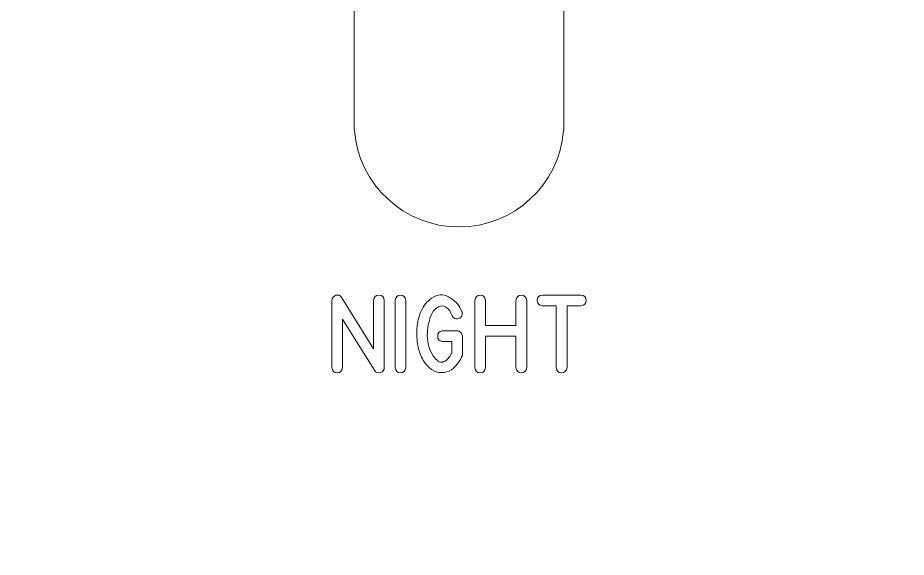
# Model space of a CAD drawing. Header units: millimetres. Extents: x -77 to 260, y -244 to 128.
# Drawn here: x -34.55 to -2.29, y 8.1 to 27.7 of the extents above; entities that cross this region are included whole.
import ezdxf

# ---------------------------------------------------------------- set-up
doc = ezdxf.new("R2010")
doc.units = ezdxf.units.MM
doc.header["$MEASUREMENT"] = 0
doc.layers.add('Cut', color=7, linetype='Continuous')
doc.layers.add('Engrave', color=7, linetype='Continuous')

msp = doc.modelspace()

# ---------------------------------------------------------------- linework, layer by layer
at = {"layer": 'Cut', "color": 250, "lineweight": 9}
for points, knots in [([(15.9454, 126.7647), (15.9454, 126.7647), (-65.0547, 126.7647), (-65.0547, 126.7647), (-65.0547, 126.7647), (-65.8797, 126.7647), (-66.5547, 126.0897), (-66.5547, 125.2647), (-66.5547, 125.2647), (-66.5547, 125.2647), (-66.5547, 122.5647), (-66.5547, 122.5647), (-66.5547, 122.5647), (-66.5547, 119.251), (-69.241, 116.5647), (-72.5547, 116.5647), (-72.5547, 116.5647), (-72.5547, 116.5647), (-75.2546, 116.5647), (-75.2546, 116.5647), (-75.2546, 116.5647), (-76.0796, 116.5647), (-76.7546, 115.8897), (-76.7546, 115.0647), (-76.7546, 115.0647), (-76.7546, 115.0647), (-76.7546, -23.8355), (-76.7546, -23.8355), (-76.7546, -23.8355), (-76.7546, -24.6605), (-76.0796, -25.3355), (-75.2546, -25.3355), (-75.2546, -25.3355), (-75.2546, -25.3355), (-72.5547, -25.3355), (-72.5547, -25.3355), (-72.5547, -25.3355), (-69.241, -25.3355), (-66.5547, -28.0218), (-66.5547, -31.3355), (-66.5547, -31.3355), (-66.5547, -31.3355), (-66.5547, -34.0353), (-66.5547, -34.0353), (-66.5547, -34.0353), (-66.5547, -34.8603), (-65.8797, -35.5353), (-65.0547, -35.5353), (-65.0547, -35.5353), (-65.0547, -35.5353), (15.9454, -35.5353), (15.9454, -35.5353), (15.9454, -35.5353), (16.7704, -35.5353), (17.4454, -34.8603), (17.4454, -34.0353), (17.4454, -34.0353), (17.4454, -34.0353), (17.4454, -31.3355), (17.4454, -31.3355), (17.4454, -31.3355), (17.4454, -28.0218), (20.1317, -25.3355), (23.4454, -25.3355), (23.4454, -25.3355), (23.4454, -25.3355), (26.1454, -25.3355), (26.1454, -25.3355), (26.1454, -25.3355), (26.9704, -25.3355), (27.6454, -24.6605), (27.6454, -23.8355), (27.6454, -23.8355), (27.6454, -23.8355), (27.6454, 115.0647), (27.6454, 115.0647), (27.6454, 115.0647), (27.6454, 115.8897), (26.9704, 116.5647), (26.1454, 116.5647), (26.1454, 116.5647), (26.1454, 116.5647), (23.4454, 116.5647), (23.4454, 116.5647), (23.4454, 116.5647), (20.1317, 116.5647), (17.4454, 119.251), (17.4454, 122.5647), (17.4454, 122.5647), (17.4454, 122.5647), (17.4454, 125.2647), (17.4454, 125.2647), (17.4454, 125.2647), (17.4454, 126.0897), (16.7704, 126.7647), (15.9454, 126.7647)], [0, 0, 0, 0, 0.04, 0.04, 0.04, 0.04, 0.08, 0.08, 0.08, 0.08, 0.12, 0.12, 0.12, 0.12, 0.16, 0.16, 0.16, 0.16, 0.2, 0.2, 0.2, 0.2, 0.24, 0.24, 0.24, 0.24, 0.28, 0.28, 0.28, 0.28, 0.32, 0.32, 0.32, 0.32, 0.36, 0.36, 0.36, 0.36, 0.4, 0.4, 0.4, 0.4, 0.44, 0.44, 0.44, 0.44, 0.48, 0.48, 0.48, 0.48, 0.52, 0.52, 0.52, 0.52, 0.56, 0.56, 0.56, 0.56, 0.6, 0.6, 0.6, 0.6, 0.64, 0.64, 0.64, 0.64, 0.68, 0.68, 0.68, 0.68, 0.72, 0.72, 0.72, 0.72, 0.76, 0.76, 0.76, 0.76, 0.8, 0.8, 0.8, 0.8, 0.84, 0.84, 0.84, 0.84, 0.88, 0.88, 0.88, 0.88, 0.92, 0.92, 0.92, 0.92, 1, 1, 1, 1]), ([(-14.7193, 31.5287), (-14.7193, 31.5287), (-14.7193, 23.9087), (-14.7193, 23.9087), (-14.7193, 23.9087), (-14.7193, 23.9087), (-14.7193, 23.5987), (-14.7193, 23.5987), (-14.7193, 23.5987), (-14.7193, 23.5987), (-14.7318, 23.5987), (-14.7318, 23.5987), (-14.7318, 23.5987), (-14.8898, 21.6396), (-16.5296, 20.0987), (-18.5294, 20.0987), (-18.5294, 20.0987), (-20.5292, 20.0987), (-22.169, 21.6394), (-22.3268, 23.5987), (-22.3268, 23.5987), (-22.3268, 23.5987), (-22.3393, 23.5987), (-22.3393, 23.5987), (-22.3393, 23.5987), (-22.3393, 23.5987), (-22.3393, 23.9087), (-22.3393, 23.9087), (-22.3393, 23.9087), (-22.3393, 23.9087), (-22.3393, 31.5287), (-22.3393, 31.5287), (-22.3393, 31.5287), (-22.3393, 33.6329), (-20.6336, 35.3387), (-18.5294, 35.3387), (-18.5294, 35.3387), (-16.4251, 35.3387), (-14.7193, 33.6329), (-14.7193, 31.5287)], [0, 0, 0, 0, 0.0909091, 0.0909091, 0.0909091, 0.0909091, 0.1818182, 0.1818182, 0.1818182, 0.1818182, 0.2727273, 0.2727273, 0.2727273, 0.2727273, 0.3636364, 0.3636364, 0.3636364, 0.3636364, 0.4545455, 0.4545455, 0.4545455, 0.4545455, 0.5454545, 0.5454545, 0.5454545, 0.5454545, 0.6363636, 0.6363636, 0.6363636, 0.6363636, 0.7272727, 0.7272727, 0.7272727, 0.7272727, 0.8181818, 0.8181818, 0.8181818, 0.8181818, 1, 1, 1, 1])]:
    msp.add_open_spline(points, degree=3, knots=knots, dxfattribs=at)
at = {"layer": 'Engrave', "color": 240, "lineweight": 9}
for points, knots in [([(-21.2438, 14.9913), (-21.2438, 14.8949), (-21.2904, 14.8338), (-21.3835, 14.8074), (-21.3835, 14.8074), (-21.4771, 14.7815), (-21.5491, 14.8088), (-21.6008, 14.8897), (-21.6008, 14.8897), (-21.6008, 14.8897), (-22.7584, 16.7458), (-22.7584, 16.7458), (-22.7584, 16.7458), (-22.7584, 16.7458), (-22.7584, 14.9913), (-22.7584, 14.9913), (-22.7584, 14.9913), (-22.7786, 14.8629), (-22.8435, 14.7985), (-22.9531, 14.7985), (-22.9531, 14.7985), (-23.0632, 14.7985), (-23.1276, 14.8629), (-23.1469, 14.9913), (-23.1469, 14.9913), (-23.1469, 14.9913), (-23.1469, 17.425), (-23.1469, 17.425), (-23.1469, 17.425), (-23.1333, 17.5205), (-23.0843, 17.5835), (-23.0001, 17.6141), (-23.0001, 17.6141), (-22.9159, 17.6442), (-22.8459, 17.6155), (-22.7899, 17.5285), (-22.7899, 17.5285), (-22.7899, 17.5285), (-21.6323, 15.6696), (-21.6323, 15.6696), (-21.6323, 15.6696), (-21.6323, 15.6696), (-21.6323, 17.425), (-21.6323, 17.425), (-21.6323, 17.425), (-21.6149, 17.5562), (-21.5481, 17.6216), (-21.4319, 17.6202), (-21.4319, 17.6202), (-21.3158, 17.6188), (-21.2532, 17.5539), (-21.2438, 17.425), (-21.2438, 17.425), (-21.2438, 17.425), (-21.2438, 14.9913), (-21.2438, 14.9913)], [0, 0, 0, 0, 0.0666667, 0.0666667, 0.0666667, 0.0666667, 0.1333333, 0.1333333, 0.1333333, 0.1333333, 0.2, 0.2, 0.2, 0.2, 0.2666667, 0.2666667, 0.2666667, 0.2666667, 0.3333333, 0.3333333, 0.3333333, 0.3333333, 0.4, 0.4, 0.4, 0.4, 0.4666667, 0.4666667, 0.4666667, 0.4666667, 0.5333333, 0.5333333, 0.5333333, 0.5333333, 0.6, 0.6, 0.6, 0.6, 0.6666667, 0.6666667, 0.6666667, 0.6666667, 0.7333333, 0.7333333, 0.7333333, 0.7333333, 0.8, 0.8, 0.8, 0.8, 0.8666667, 0.8666667, 0.8666667, 0.8666667, 1, 1, 1, 1]), ([(-20.4569, 14.9913), (-20.4771, 14.862), (-20.5425, 14.7975), (-20.653, 14.798), (-20.653, 14.798), (-20.764, 14.7985), (-20.8289, 14.8629), (-20.8482, 14.9913), (-20.8482, 14.9913), (-20.8482, 14.9913), (-20.8482, 17.4278), (-20.8482, 17.4278), (-20.8482, 17.4278), (-20.8289, 17.5572), (-20.764, 17.6226), (-20.653, 17.623), (-20.653, 17.623), (-20.5425, 17.6235), (-20.4771, 17.5581), (-20.4569, 17.4278), (-20.4569, 17.4278), (-20.4569, 17.4278), (-20.4569, 14.9913), (-20.4569, 14.9913)], [0, 0, 0, 0, 0.1428571, 0.1428571, 0.1428571, 0.1428571, 0.2857143, 0.2857143, 0.2857143, 0.2857143, 0.4285714, 0.4285714, 0.4285714, 0.4285714, 0.5714286, 0.5714286, 0.5714286, 0.5714286, 0.7142857, 0.7142857, 0.7142857, 0.7142857, 1, 1, 1, 1]), ([(-19.1229, 15.9382), (-19.1229, 15.9382), (-19.1351, 15.9396), (-19.1351, 15.9396), (-19.1351, 15.9396), (-19.2475, 15.9532), (-19.3035, 16.0172), (-19.3035, 16.131), (-19.3035, 16.131), (-19.3035, 16.2449), (-19.2475, 16.3088), (-19.1351, 16.3225), (-19.1351, 16.3225), (-19.1351, 16.3225), (-19.1229, 16.3253), (-19.1229, 16.3253), (-19.1229, 16.3253), (-19.1229, 16.3253), (-19.1107, 16.3253), (-19.1107, 16.3253), (-19.1107, 16.3253), (-19.1107, 16.3253), (-18.6022, 16.3253), (-18.6022, 16.3253), (-18.6022, 16.3253), (-18.5486, 16.3253), (-18.5029, 16.3065), (-18.4648, 16.2684), (-18.4648, 16.2684), (-18.4267, 16.2303), (-18.4079, 16.1842), (-18.4079, 16.131), (-18.4079, 16.131), (-18.4079, 16.131), (-18.4079, 15.4325), (-18.4079, 15.4325), (-18.4079, 15.4325), (-18.4079, 15.4325), (-18.4244, 15.3968), (-18.4244, 15.3968), (-18.4244, 15.3968), (-18.4244, 15.3968), (-18.4338, 15.3747), (-18.4338, 15.3747), (-18.4338, 15.3747), (-18.4338, 15.3747), (-18.4437, 15.354), (-18.4437, 15.354), (-18.4437, 15.354), (-18.4437, 15.354), (-18.4545, 15.3333), (-18.4545, 15.3333), (-18.4545, 15.3333), (-18.4545, 15.3333), (-18.4658, 15.3126), (-18.4658, 15.3126), (-18.4658, 15.3126), (-18.4658, 15.3126), (-18.4752, 15.2919), (-18.4752, 15.2919), (-18.4752, 15.2919), (-18.4752, 15.2919), (-18.4865, 15.2712), (-18.4865, 15.2712), (-18.4865, 15.2712), (-18.4865, 15.2712), (-18.4987, 15.2505), (-18.4987, 15.2505), (-18.4987, 15.2505), (-18.677, 14.9476), (-18.8985, 14.7994), (-19.1629, 14.806), (-19.1629, 14.806), (-19.4277, 14.8131), (-19.6497, 14.9626), (-19.8298, 15.2547), (-19.8298, 15.2547), (-19.9155, 15.3935), (-19.9785, 15.5671), (-20.0199, 15.7764), (-20.0199, 15.7764), (-20.0613, 15.9852), (-20.074, 16.1988), (-20.057, 16.417), (-20.057, 16.417), (-20.0406, 16.6353), (-19.9898, 16.8427), (-19.9051, 17.0398), (-19.9051, 17.0398), (-19.82, 17.2369), (-19.693, 17.3935), (-19.5241, 17.5092), (-19.5241, 17.5092), (-19.3124, 17.6527), (-19.1069, 17.6691), (-18.9065, 17.5595), (-18.9065, 17.5595), (-18.7061, 17.4495), (-18.5566, 17.2957), (-18.4573, 17.0972), (-18.4573, 17.0972), (-18.4573, 17.0972), (-18.4465, 17.0751), (-18.4465, 17.0751), (-18.4465, 17.0751), (-18.4465, 17.0751), (-18.438, 17.0558), (-18.438, 17.0558), (-18.438, 17.0558), (-18.438, 17.0558), (-18.4272, 17.0351), (-18.4272, 17.0351), (-18.4272, 17.0351), (-18.3957, 16.9481), (-18.4079, 16.8766), (-18.463, 16.8215), (-18.463, 16.8215), (-18.5161, 16.7693), (-18.574, 16.7496), (-18.6365, 16.7627), (-18.6365, 16.7627), (-18.6991, 16.7764), (-18.7471, 16.8131), (-18.7814, 16.8737), (-18.7814, 16.8737), (-18.8886, 17.1404), (-19.0269, 17.2566), (-19.1967, 17.2223), (-19.1967, 17.2223), (-19.3661, 17.1884), (-19.4931, 17.0497), (-19.5777, 16.8065), (-19.5777, 16.8065), (-19.6605, 16.5713), (-19.693, 16.3182), (-19.6756, 16.0478), (-19.6756, 16.0478), (-19.6582, 15.7773), (-19.5697, 15.5412), (-19.4107, 15.3403), (-19.4107, 15.3403), (-19.3016, 15.1997), (-19.1906, 15.1545), (-19.0773, 15.2049), (-19.0773, 15.2049), (-18.9644, 15.2557), (-18.8755, 15.3497), (-18.8101, 15.4876), (-18.8101, 15.4876), (-18.8101, 15.4876), (-18.795, 15.5177), (-18.795, 15.5177), (-18.795, 15.5177), (-18.795, 15.5177), (-18.795, 15.9382), (-18.795, 15.9382), (-18.795, 15.9382), (-18.795, 15.9382), (-19.1229, 15.9382), (-19.1229, 15.9382)], [0, 0, 0, 0, 0.0243902, 0.0243902, 0.0243902, 0.0243902, 0.0487805, 0.0487805, 0.0487805, 0.0487805, 0.0731707, 0.0731707, 0.0731707, 0.0731707, 0.097561, 0.097561, 0.097561, 0.097561, 0.1219512, 0.1219512, 0.1219512, 0.1219512, 0.1463415, 0.1463415, 0.1463415, 0.1463415, 0.1707317, 0.1707317, 0.1707317, 0.1707317, 0.195122, 0.195122, 0.195122, 0.195122, 0.2195122, 0.2195122, 0.2195122, 0.2195122, 0.2439024, 0.2439024, 0.2439024, 0.2439024, 0.2682927, 0.2682927, 0.2682927, 0.2682927, 0.2926829, 0.2926829, 0.2926829, 0.2926829, 0.3170732, 0.3170732, 0.3170732, 0.3170732, 0.3414634, 0.3414634, 0.3414634, 0.3414634, 0.3658537, 0.3658537, 0.3658537, 0.3658537, 0.3902439, 0.3902439, 0.3902439, 0.3902439, 0.4146341, 0.4146341, 0.4146341, 0.4146341, 0.4390244, 0.4390244, 0.4390244, 0.4390244, 0.4634146, 0.4634146, 0.4634146, 0.4634146, 0.4878049, 0.4878049, 0.4878049, 0.4878049, 0.5121951, 0.5121951, 0.5121951, 0.5121951, 0.5365854, 0.5365854, 0.5365854, 0.5365854, 0.5609756, 0.5609756, 0.5609756, 0.5609756, 0.5853659, 0.5853659, 0.5853659, 0.5853659, 0.6097561, 0.6097561, 0.6097561, 0.6097561, 0.6341463, 0.6341463, 0.6341463, 0.6341463, 0.6585366, 0.6585366, 0.6585366, 0.6585366, 0.6829268, 0.6829268, 0.6829268, 0.6829268, 0.7073171, 0.7073171, 0.7073171, 0.7073171, 0.7317073, 0.7317073, 0.7317073, 0.7317073, 0.7560976, 0.7560976, 0.7560976, 0.7560976, 0.7804878, 0.7804878, 0.7804878, 0.7804878, 0.804878, 0.804878, 0.804878, 0.804878, 0.8292683, 0.8292683, 0.8292683, 0.8292683, 0.8536585, 0.8536585, 0.8536585, 0.8536585, 0.8780488, 0.8780488, 0.8780488, 0.8780488, 0.902439, 0.902439, 0.902439, 0.902439, 0.9268293, 0.9268293, 0.9268293, 0.9268293, 0.9512195, 0.9512195, 0.9512195, 0.9512195, 1, 1, 1, 1]), ([(-17.9587, 14.9913), (-17.9587, 14.9913), (-17.9587, 17.4278), (-17.9587, 17.4278), (-17.9587, 17.4278), (-17.9394, 17.56), (-17.8722, 17.6249), (-17.7574, 17.623), (-17.7574, 17.623), (-17.6426, 17.6207), (-17.5801, 17.5553), (-17.5702, 17.4278), (-17.5702, 17.4278), (-17.5702, 17.4278), (-17.5702, 16.5167), (-17.5702, 16.5167), (-17.5702, 16.5167), (-17.5702, 16.5167), (-16.4606, 16.5167), (-16.4606, 16.5167), (-16.4606, 16.5167), (-16.4606, 16.5167), (-16.4606, 17.4278), (-16.4606, 17.4278), (-16.4606, 17.4278), (-16.4413, 17.5572), (-16.3764, 17.6226), (-16.2659, 17.623), (-16.2659, 17.623), (-16.1553, 17.6235), (-16.0895, 17.5581), (-16.0692, 17.4278), (-16.0692, 17.4278), (-16.0692, 17.4278), (-16.0692, 14.9913), (-16.0692, 14.9913), (-16.0692, 14.9913), (-16.0895, 14.862), (-16.1553, 14.7975), (-16.2659, 14.798), (-16.2659, 14.798), (-16.3764, 14.7985), (-16.4413, 14.8629), (-16.4606, 14.9913), (-16.4606, 14.9913), (-16.4606, 14.9913), (-16.4606, 16.1254), (-16.4606, 16.1254), (-16.4606, 16.1254), (-16.4606, 16.1254), (-17.5702, 16.1254), (-17.5702, 16.1254), (-17.5702, 16.1254), (-17.5702, 16.1254), (-17.5702, 14.9913), (-17.5702, 14.9913), (-17.5702, 14.9913), (-17.5801, 14.8648), (-17.6426, 14.8004), (-17.7574, 14.7985), (-17.7574, 14.7985), (-17.8722, 14.7966), (-17.9394, 14.861), (-17.9587, 14.9913)], [0, 0, 0, 0, 0.0588235, 0.0588235, 0.0588235, 0.0588235, 0.1176471, 0.1176471, 0.1176471, 0.1176471, 0.1764706, 0.1764706, 0.1764706, 0.1764706, 0.2352941, 0.2352941, 0.2352941, 0.2352941, 0.2941176, 0.2941176, 0.2941176, 0.2941176, 0.3529412, 0.3529412, 0.3529412, 0.3529412, 0.4117647, 0.4117647, 0.4117647, 0.4117647, 0.4705882, 0.4705882, 0.4705882, 0.4705882, 0.5294118, 0.5294118, 0.5294118, 0.5294118, 0.5882353, 0.5882353, 0.5882353, 0.5882353, 0.6470588, 0.6470588, 0.6470588, 0.6470588, 0.7058824, 0.7058824, 0.7058824, 0.7058824, 0.7647059, 0.7647059, 0.7647059, 0.7647059, 0.8235294, 0.8235294, 0.8235294, 0.8235294, 0.8823529, 0.8823529, 0.8823529, 0.8823529, 1, 1, 1, 1]), ([(-14.9963, 14.9942), (-14.9963, 14.9942), (-14.9963, 17.235), (-14.9963, 17.235), (-14.9963, 17.235), (-14.9963, 17.235), (-15.5019, 17.235), (-15.5019, 17.235), (-15.5019, 17.235), (-15.6304, 17.2449), (-15.6948, 17.3098), (-15.6943, 17.4283), (-15.6943, 17.4283), (-15.6939, 17.5473), (-15.6294, 17.6127), (-15.5019, 17.6235), (-15.5019, 17.6235), (-15.5019, 17.6235), (-14.1031, 17.6235), (-14.1031, 17.6235), (-14.1031, 17.6235), (-13.9766, 17.6136), (-13.9126, 17.5482), (-13.9121, 17.4283), (-13.9121, 17.4283), (-13.9116, 17.3088), (-13.9756, 17.2439), (-14.1031, 17.235), (-14.1031, 17.235), (-14.1031, 17.235), (-14.6073, 17.235), (-14.6073, 17.235), (-14.6073, 17.235), (-14.6073, 17.235), (-14.6073, 14.9942), (-14.6073, 14.9942), (-14.6073, 14.9942), (-14.6285, 14.8639), (-14.6962, 14.7994), (-14.811, 14.8013), (-14.811, 14.8013), (-14.9253, 14.8032), (-14.9869, 14.8676), (-14.9963, 14.9942)], [0, 0, 0, 0, 0.0833333, 0.0833333, 0.0833333, 0.0833333, 0.1666667, 0.1666667, 0.1666667, 0.1666667, 0.25, 0.25, 0.25, 0.25, 0.3333333, 0.3333333, 0.3333333, 0.3333333, 0.4166667, 0.4166667, 0.4166667, 0.4166667, 0.5, 0.5, 0.5, 0.5, 0.5833333, 0.5833333, 0.5833333, 0.5833333, 0.6666667, 0.6666667, 0.6666667, 0.6666667, 0.75, 0.75, 0.75, 0.75, 0.8333333, 0.8333333, 0.8333333, 0.8333333, 1, 1, 1, 1])]:
    msp.add_open_spline(points, degree=3, knots=knots, dxfattribs=at)

doc.saveas('drawing.dxf')
